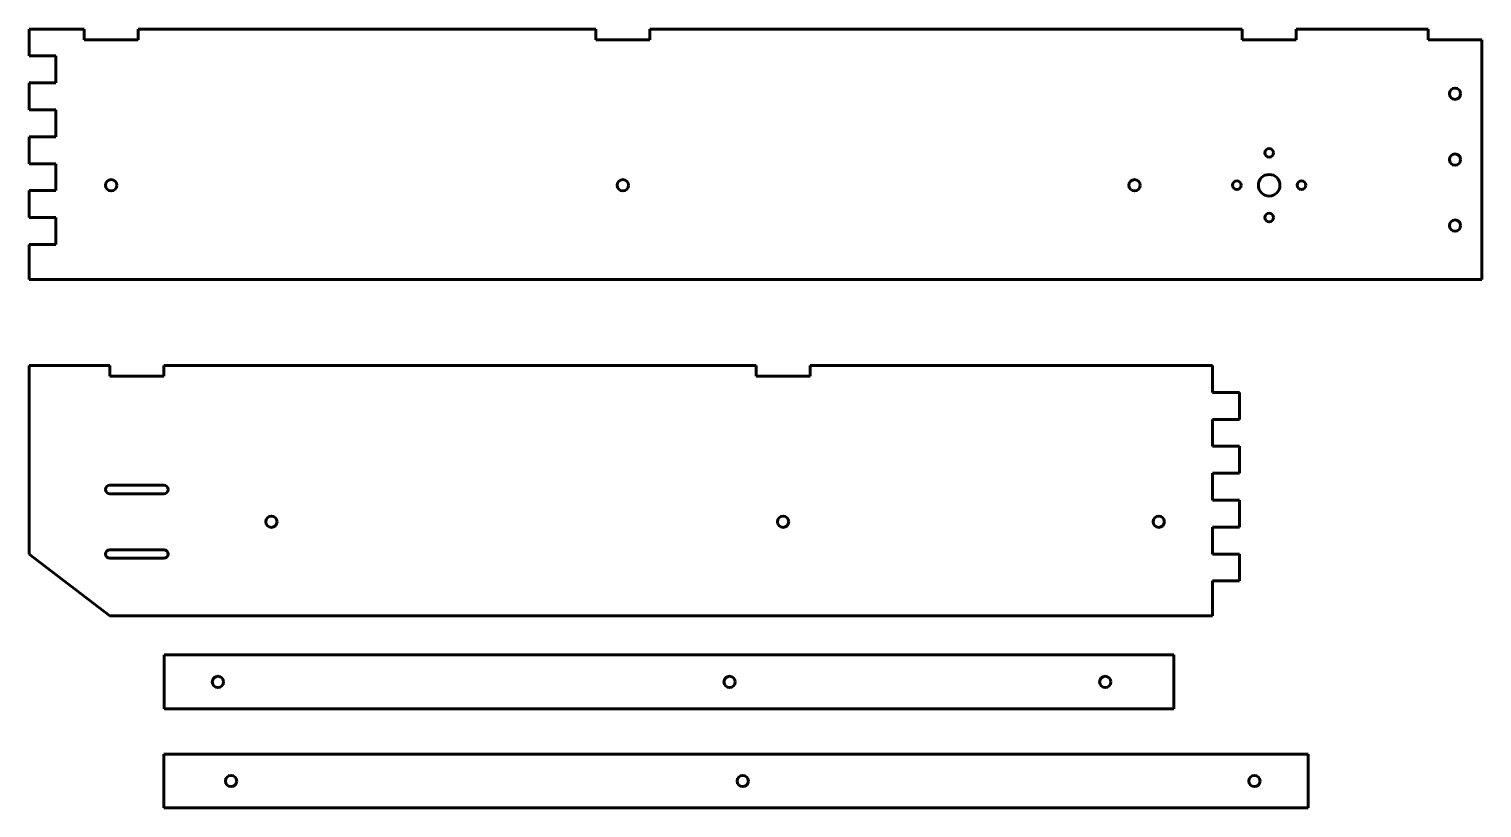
# Model space of a CAD drawing. Header units: millimetres. Extents: x -612 to -72, y 92 to 381.
import ezdxf

# ---------------------------------------------------------------- set-up
doc = ezdxf.new("R2010")
doc.units = ezdxf.units.MM
doc.linetypes.add('K5LT_BASIC', pattern=[0])

msp = doc.modelspace()

# ---------------------------------------------------------------- linework, layer by layer
at = {"color": 143, "linetype": 'K5LT_BASIC', "lineweight": 60, "true_color": 0x33acca}
for p, q in [((-611.82, 381.25), (-591.32, 381.25)), ((-611.82, 381.25), (-611.82, 371.25)), ((-591.32, 377.25), (-591.32, 381.25)), ((-571.32, 381.25), (-571.32, 377.25)), ((-571.32, 381.25), (-401.32, 381.25)), ((-401.32, 377.25), (-401.32, 381.25)), ((-381.32, 381.25), (-381.32, 377.25)), ((-381.32, 381.25), (-161.32, 381.25)), ((-161.32, 377.25), (-161.32, 381.25)), ((-141.32, 377.25), (-141.32, 381.25)), ((-141.32, 381.25), (-92.32, 381.25)), ((-92.32, 377.25), (-92.32, 381.25)), ((-591.32, 377.25), (-571.32, 377.25)), ((-401.32, 377.25), (-381.32, 377.25)), ((-161.32, 377.25), (-141.32, 377.25)), ((-92.32, 377.25), (-72.32, 377.25)), ((-72.32, 377.25), (-72.32, 288.25)), ((-611.82, 371.25), (-601.82, 371.25)), ((-601.82, 371.25), (-601.82, 361.25)), ((-601.82, 361.25), (-611.82, 361.25)), ((-611.82, 361.25), (-611.82, 351.25)), ((-611.82, 351.25), (-601.82, 351.25)), ((-601.82, 351.25), (-601.82, 341.25)), ((-601.82, 341.25), (-611.82, 341.25)), ((-611.82, 341.25), (-611.82, 331.25)), ((-611.82, 331.25), (-601.82, 331.25)), ((-601.82, 331.25), (-601.82, 321.25)), ((-601.82, 321.25), (-611.82, 321.25)), ((-611.82, 311.25), (-611.82, 321.25)), ((-611.82, 311.25), (-601.82, 311.25)), ((-601.82, 311.25), (-601.82, 301.25)), ((-601.82, 301.25), (-611.82, 301.25)), ((-611.82, 301.25), (-611.82, 288.25)), ((-72.32, 288.25), (-611.82, 288.25)), ((-611.82, 186.3), (-611.82, 256.3)), ((-611.82, 256.3), (-581.82, 256.3)), ((-581.82, 256.3), (-581.82, 252.3)), ((-561.82, 252.3), (-561.82, 256.3)), ((-561.82, 256.3), (-341.82, 256.3)), ((-341.82, 252.3), (-341.82, 256.3)), ((-321.82, 256.3), (-321.82, 252.3)), ((-321.82, 256.3), (-172.32, 256.3)), ((-172.32, 256.3), (-172.32, 246.3)), ((-581.82, 252.3), (-561.82, 252.3)), ((-341.82, 252.3), (-321.82, 252.3)), ((-172.32, 246.3), (-162.32, 246.3)), ((-162.32, 246.3), (-162.32, 236.3)), ((-162.32, 236.3), (-172.32, 236.3)), ((-172.32, 236.3), (-172.32, 226.3)), ((-172.32, 226.3), (-162.32, 226.3)), ((-162.32, 226.3), (-162.32, 216.3)), ((-162.32, 216.3), (-172.32, 216.3)), ((-172.32, 216.3), (-172.32, 206.3)), ((-581.82, 211.9), (-561.82, 211.9)), ((-561.82, 208.7), (-581.82, 208.7)), ((-172.32, 206.3), (-162.32, 206.3)), ((-162.32, 206.3), (-162.32, 196.3)), ((-162.32, 196.3), (-172.32, 196.3)), ((-172.32, 186.3), (-172.32, 196.3)), ((-581.82, 163.3), (-611.82, 186.3)), ((-581.82, 187.9), (-561.82, 187.9)), ((-561.82, 184.7), (-581.82, 184.7)), ((-172.32, 186.3), (-162.32, 186.3)), ((-162.32, 186.3), (-162.32, 176.3)), ((-162.32, 176.3), (-172.32, 176.3)), ((-172.32, 176.3), (-172.32, 163.3)), ((-172.32, 163.3), (-581.82, 163.3)), ((-561.69, 148.81), (-561.69, 128.81)), ((-186.69, 148.81), (-561.69, 148.81)), ((-186.69, 148.81), (-186.69, 128.81)), ((-561.69, 128.81), (-186.69, 128.81)), ((-136.82, 112), (-561.82, 112)), ((-561.82, 112), (-561.82, 92)), ((-136.82, 92), (-136.82, 112)), ((-561.82, 92), (-136.82, 92))]:
    msp.add_line(p, q, dxfattribs=at)
for centre, radius in [((-82.32, 357.25), 2.1), ((-151.32, 335.25), 1.6), ((-82.32, 332.75), 2.1), ((-581.32, 323.25), 2.1), ((-391.32, 323.25), 2.1), ((-201.32, 323.25), 2.1), ((-163.32, 323.25), 1.6), ((-151.32, 323.25), 4), ((-139.32, 323.25), 1.6), ((-151.32, 311.25), 1.6), ((-82.32, 308.25), 2.1), ((-521.82, 198.3), 2.1), ((-331.82, 198.3), 2.1), ((-192.32, 198.3), 2.1), ((-541.69, 138.81), 2.1), ((-351.69, 138.81), 2.1), ((-212.19, 138.81), 2.1), ((-536.82, 102), 2.1), ((-346.82, 102), 2.1), ((-156.82, 102), 2.1)]:
    msp.add_circle(centre, radius, dxfattribs=at)
for centre, start, end in [((-581.82, 210.3), 90, 270), ((-561.82, 210.3), 270, 90), ((-581.82, 186.3), 90, 270), ((-561.82, 186.3), 270, 90)]:
    msp.add_arc(centre, 1.6, start, end, dxfattribs=at)

doc.saveas('drawing.dxf')
